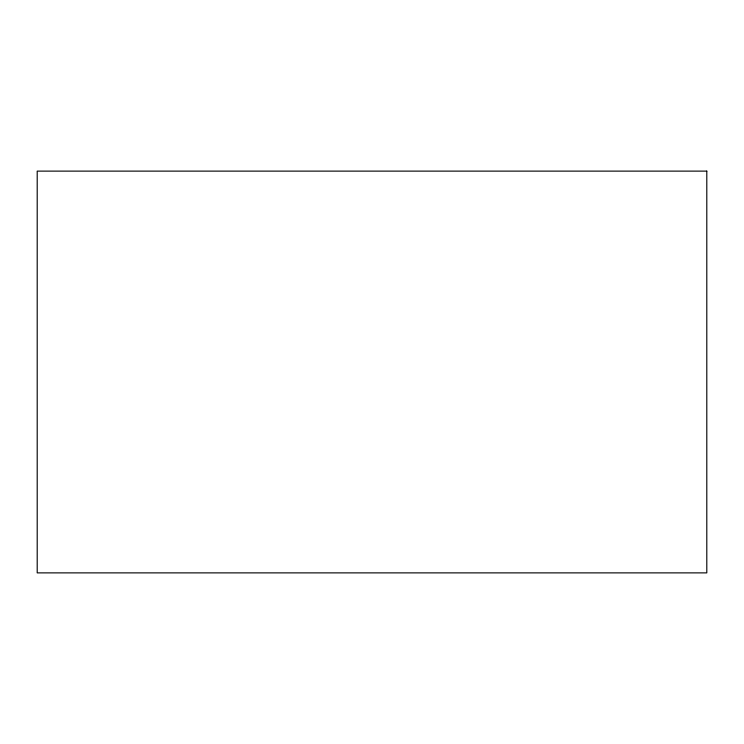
<?xml version="1.0" encoding="UTF-8"?>
<svg xmlns="http://www.w3.org/2000/svg" width="744" height="744" viewBox="0 0 744 744"><rect width="100%" height="100%" fill="white"/><g stroke="black" fill="none" stroke-linecap="round" stroke-linejoin="round"><path stroke-width="1.12" d="M706.8 171.12L37.2 171.12L37.2 572.88L706.8 572.88L706.8 171.12"/></g></svg>
